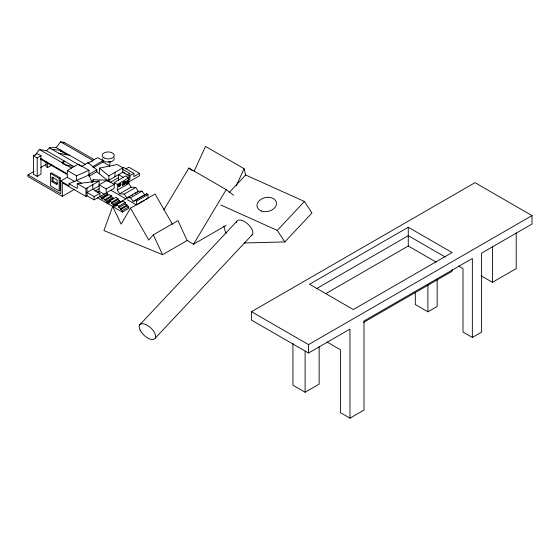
<?xml version="1.0" encoding="UTF-8"?>
<svg xmlns="http://www.w3.org/2000/svg" width="560" height="560" viewBox="0 0 560 560"><rect width="100%" height="100%" fill="white"/><g stroke="black" fill="none" stroke-linecap="round" stroke-linejoin="round"><path stroke-width="0.84" d="M109.557 166.019L110.173 161.77M92.498 182.574L93.086 179.725L108.878 180.243M60.473 151.704L60.942 150.269L52.101 149.401M64.029 143.066L64.309 142.422L94.262 159.712M62.965 164.164L64.302 161.049L61.761 162.421M194.075 171.346L205.506 146.419L244.076 168.693L245.623 174.993L304.409 201.474L311.983 212.996L284.844 241.934L244.132 242.984M236.222 185.829L244.076 168.693M172.487 224.336L155.078 193.984L130.494 208.18L121.163 224.105L112.665 206.479L103.915 230.573L162.582 254.695L187.159 240.506L193.571 244.202L226.205 225.358M163.807 209.923L188.846 168.035L226.205 189.609L233.625 195.272M193.571 244.202L226.205 189.609M35.154 155.288L39.34 149.471L46.522 150.78L73.927 166.607L66.36 165.074M46.522 150.78L49.329 147.805L56.196 147.532L60.62 141.855L64.309 142.422M91.833 161.707L92.82 160.447L60.62 141.855M187.159 240.506L177.933 220.633L153.356 234.829L148.778 240.044L130.494 208.18M229.103 192.605L245.623 174.993M139.559 325.052L236.803 221.368M155.253 338.142L252.49 234.458M220.864 205.002L277.27 230.412L304.409 201.474M33.432 155.75L37.205 153.573L40.978 155.75L40.978 174.195L37.205 176.372L33.432 174.195L33.432 155.75L37.205 157.927L40.978 155.75M74.354 189.42L62.307 196.378L28 176.568L28 174.895L34.02 171.416M40.803 167.503L46.067 164.458M46.025 161.588L46.025 166.614L47.628 167.545L52.073 164.976M50.561 173.481L51.59 172.886L60.214 177.87L60.214 190.316L59.185 190.911L50.561 185.927L50.561 173.481L59.185 178.458L60.214 177.87M40.397 158.319L67.354 173.88L67.354 170.485L78.323 164.15L88.97 170.296L88.97 176.274L96.824 171.745L96.824 169.862L87.99 162.666L81.529 166.397M51.954 181.727L57.113 184.702L57.113 179.984L51.954 177.002L51.954 181.727L52.976 181.132L57.4 183.687M28 174.895L60.76 193.802L60.76 181.09L67.354 177.282L75.103 181.755M93.163 167.713L102.977 162.043L102.977 160.727L92.407 166.831L92.407 166.264M88.97 174.391L96.824 169.862M60.76 181.09L69.02 185.857L69.02 183.729L77.28 188.496L77.28 183.652L85.932 188.643L99.127 181.027L99.127 191.31L104.286 194.292M96.824 171.745L108.878 181.559L108.878 175.861L122.829 167.804L122.829 172.193L107.093 181.272M126.042 168.84L128.863 167.209L139.496 173.348L139.496 175.791L128.562 182.098M99.127 185.871L92.757 189.553L92.757 184.702M62.307 196.378L62.307 182.763L85.932 196.406L87.031 195.769L94.136 199.871L114.198 188.286L114.198 182.574L125.685 175.945L128.835 177.772L128.835 183.477L131.103 187.18L135.73 187.46L138.278 191.261L142.058 191.114L144.676 194.894L146.671 193.774L147.994 194.537L147.994 198.373M94.885 191.233L99.127 188.783M109.963 182.525L118.58 177.555M126.945 175.007L129.752 173.39L129.752 175.735L133.854 173.362L133.854 176.603L139.496 173.348M97.006 192.542L99.127 191.31M106.232 188.958L114.198 184.359L107.093 180.257L99.127 184.856L106.232 188.958L106.232 192.885L107.667 193.711L107.667 194.81L101.297 198.485L101.297 197.393L107.667 193.711M99.862 193.284L92.757 189.182L87.031 192.486L94.136 196.588L99.862 193.284L99.862 196.56L101.297 197.393M127.099 177.926L129.934 176.295L129.934 179.207L128.513 180.019M114.198 182.574L117.355 184.401L128.835 177.772M120.26 183.743L118.454 184.786L118.454 186.879L120.26 185.829L120.26 183.743L119.833 183.498L119.833 185.584L118.629 186.277M126.189 181.44L127.841 180.488L127.841 183.078L126.189 184.037L125.874 181.258L126.189 184.037M121.975 184.8L123.809 183.743L124.719 184.268L124.719 181.447L122.276 182.854L122.276 185.675L124.719 184.268M125.874 183.855L127.841 183.078M101.297 198.485L102.788 199.346L102.788 198.254L109.158 194.572L111.433 195.888L111.433 196.742L105.063 200.424L105.063 199.563L111.433 195.888M135.73 187.46L124.243 194.089L119.616 193.809L117.355 190.106L128.835 183.477M106.505 201.25L112.868 197.575L112.868 198.66L106.505 202.342L106.505 201.25L105.063 200.424M119.616 193.809L131.103 187.18M106.505 202.342L108.213 203.329L108.213 202.356L109.501 203.098L109.501 201.075L115.871 197.393L117.943 198.59L117.943 199.647L111.573 203.322L111.573 202.272L117.943 198.59M108.213 202.356L110.334 201.124M113.106 204.211L119.476 200.536L119.476 201.768L113.106 205.443L113.106 204.211L111.573 203.322M124.243 194.089L126.791 197.89L138.278 191.261M119.763 202.384L127.043 198.177M128.499 197.337L129.955 196.497M131.418 195.657L132.874 194.817M135.058 193.55L137.242 192.29M113.106 205.443L114.982 206.528L114.982 205.296L121.352 201.614M114.982 205.296L116.431 206.129L116.431 204.729L122.801 201.047L125.293 202.489L125.293 203.889L118.923 207.564L118.923 206.164L125.293 202.489M126.791 197.89L130.578 197.743L142.058 191.114M120.673 208.579L127.043 204.904L127.043 205.898L120.673 209.573L120.673 208.579L118.923 207.564M130.578 197.743L133.189 201.523L144.676 194.894M133.189 201.523L146.671 193.774M135.191 200.403L136.507 201.166L147.994 194.537M120.673 209.573L122.353 210.539L128.723 206.864L128.723 208.397L122.353 212.079L97.181 197.547M137.228 204.589L144.403 200.445M145.838 199.619L147.273 198.786M326.907 341.957L340.424 349.762L340.424 412.636L349.965 418.145L349.965 329.105L308.532 353.031L251.503 320.103L251.503 311.682L474.971 182.665L532 215.593L532 224.014L481.607 253.106L481.607 332.108L472.346 337.456L463.001 332.059L463.001 268.625L458.521 266.035M408.268 227.255L309.526 284.263L353.332 309.554L452.081 252.546L408.268 227.255L408.268 246.008L325.85 293.594M316.771 288.498L408.268 235.676L445.277 257.04M251.503 311.682L308.532 344.61L532 215.593M363.608 322.378L452.081 271.299L452.081 269.577M415.31 292.376L415.31 304.528L427.896 311.794L437.157 306.446L437.157 279.51M481.124 275.779L492.443 282.31L516.215 268.583L516.215 233.023M292.936 343.322L292.936 385.217L305.116 392.252L319.151 384.153L319.151 346.598M349.965 418.145L364 410.046L364 321.006L472.346 258.454L472.346 337.456M67.354 170.485L76.517 175.77L88.97 170.296M69.02 183.729L88.97 174.965L92.043 182.532M99.393 173.838L99.393 168.133L117.201 164.556L122.829 167.804M77.28 183.652L99.127 181.027M108.409 161.588L109.214 161.658A1.498 0.742 6.4 0 0 109.9 161.525M58.695 153.209L69.685 155.323M408.268 246.008L436.219 262.143M123.221 167.223L133.854 173.362M122.668 169.295L129.752 173.39M122.703 171.899L125.538 173.537M102.977 160.727L97.65 157.654L87.99 163.233L87.99 162.666M122.829 172.193L129.934 176.295M102.977 162.043L109.711 165.935M123.55 177.513L118.58 174.643L118.58 180.621M56.196 147.532L85.4 164.395M60.116 150.724L66.108 154.182M119.833 185.584L120.26 185.829M49.329 147.805L80.794 165.97M110.866 190.197L125.951 198.905M127.456 199.78L136.507 205.002L136.507 201.166M39.34 149.471L71.547 168.063M62.671 163.275L66.416 165.438M117.943 199.647L119.476 200.536M125.293 203.889L127.043 204.904M111.433 196.742L112.868 197.575M127.043 205.898L128.723 206.864M119.476 201.768L120.729 202.489M40.397 159.012L67.354 174.58L67.354 177.282M81.627 183.386L76.517 180.432L76.517 175.77M116.431 204.729L118.923 206.164M109.501 201.075L111.573 202.272M102.788 198.254L105.063 199.563M188.846 168.035L192.22 170.611M99.393 168.133L108.878 175.861M277.27 230.412L284.844 241.934M226.247 233.198L225.302 231.756L223.853 225.855M153.356 234.829L162.582 254.695M492.443 246.75L492.443 282.31M427.896 284.858L427.896 311.794M308.532 344.61L308.532 353.031M305.116 351.211L305.116 392.252M127.526 180.306L127.526 182.896M123.809 181.622L123.809 183.743M122.353 210.539L122.353 212.079M117.355 184.401L117.355 190.106M114.961 172.347L114.961 176.729M94.136 196.588L94.136 199.871M93.086 179.725L93.086 181.041M87.031 188.006L87.031 195.769M85.932 188.643L85.932 196.406M59.185 178.458L59.185 190.911M52.976 177.198L52.976 181.132M47.628 162.512L47.628 167.545M37.205 157.927L37.205 176.372M114.051 157.724A6.041 3.486 0 0 1 109.004 162.085A6.041 3.486 0 0 1 102.172 158.627M236.418 222.74A10.276 5.005 43.2 0 1 247.156 223.454A10.276 5.005 43.2 0 1 251.573 235.389M103.943 157.878A6.041 3.486 0 0 0 114.051 156.317A6.041 3.486 0 0 0 106.652 152.047A6.041 3.486 0 0 0 103.943 157.878M261.457 211.029A9.87 7.049 -12.1 0 0 276.493 203.84A9.87 7.049 -12.1 0 0 262.283 198.611A9.87 7.049 -12.1 0 0 261.457 211.029M140.077 330.12A10.276 5.005 43.2 0 0 154.336 339.073A10.276 5.005 43.2 0 0 147.798 325.598A10.276 5.005 43.2 0 0 140.077 330.12"/></g></svg>
